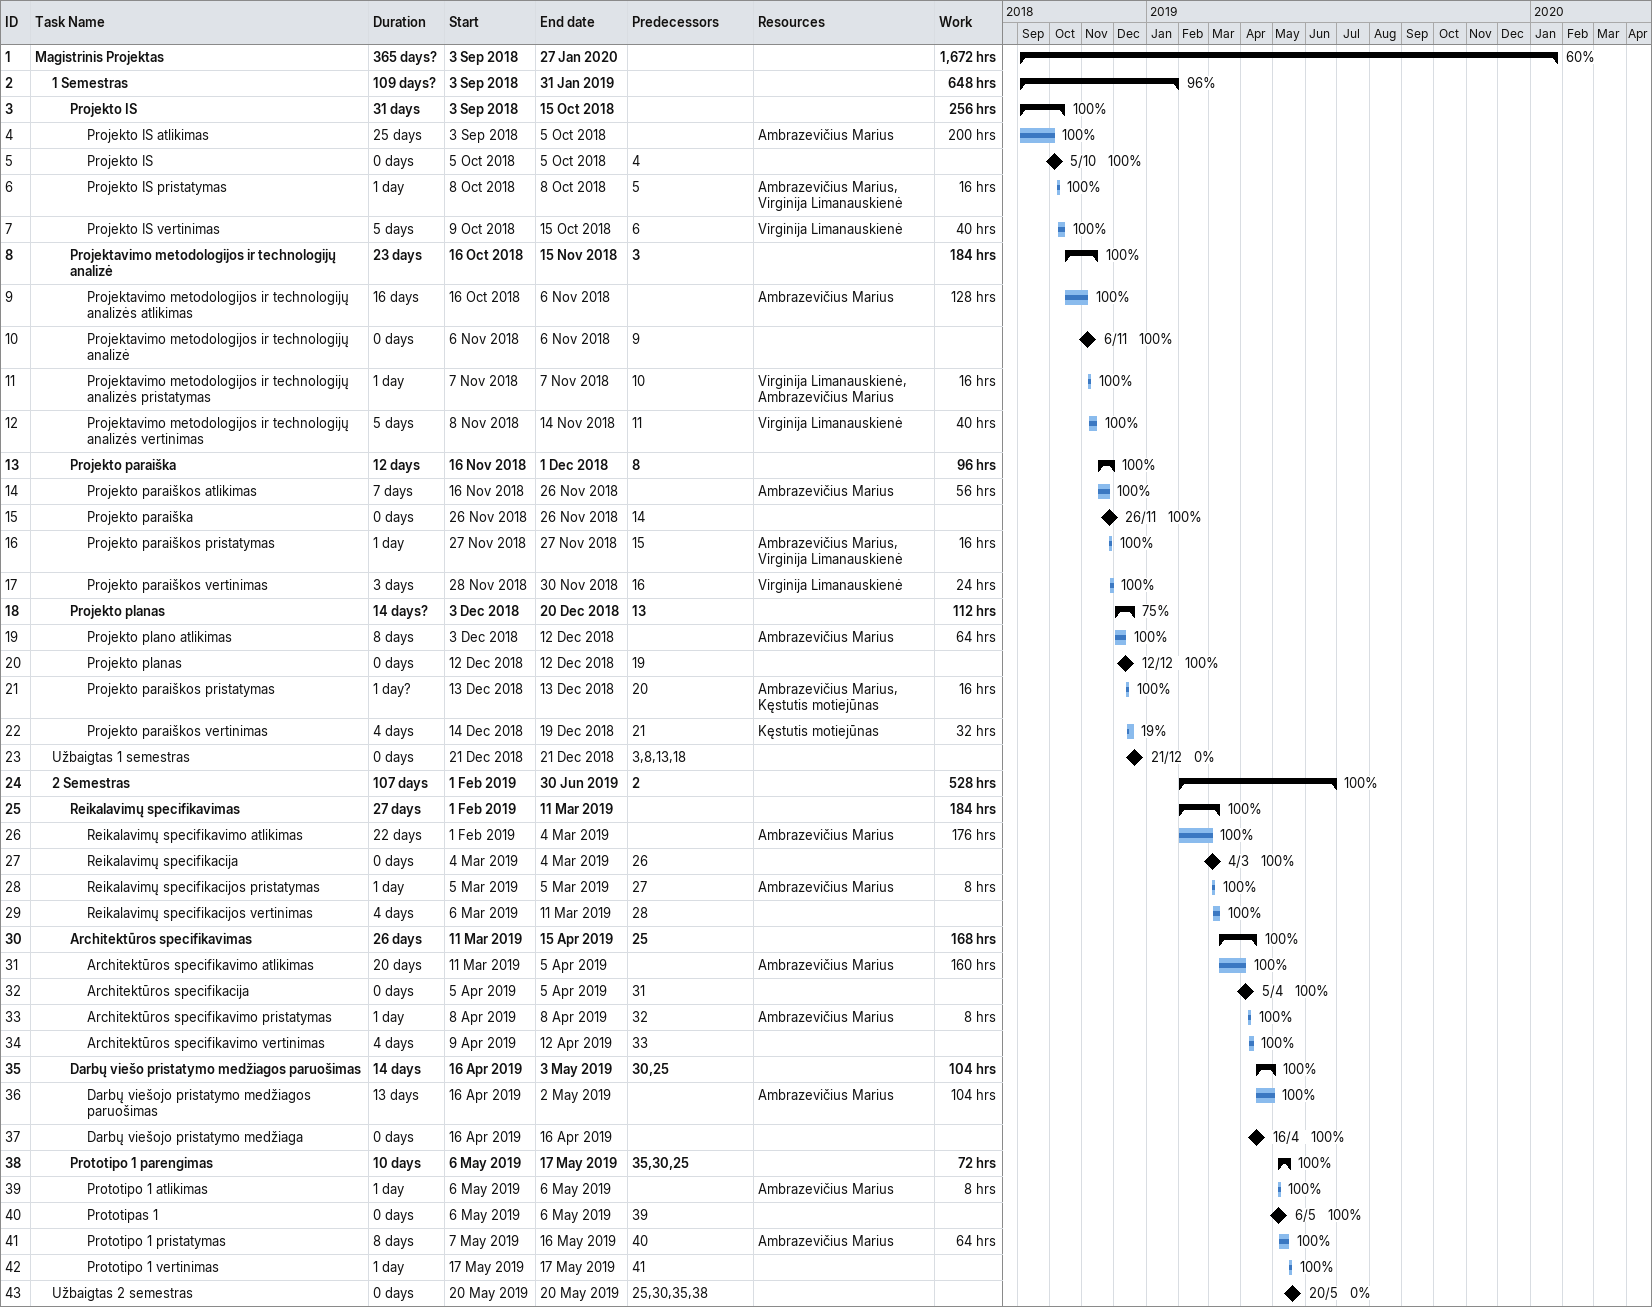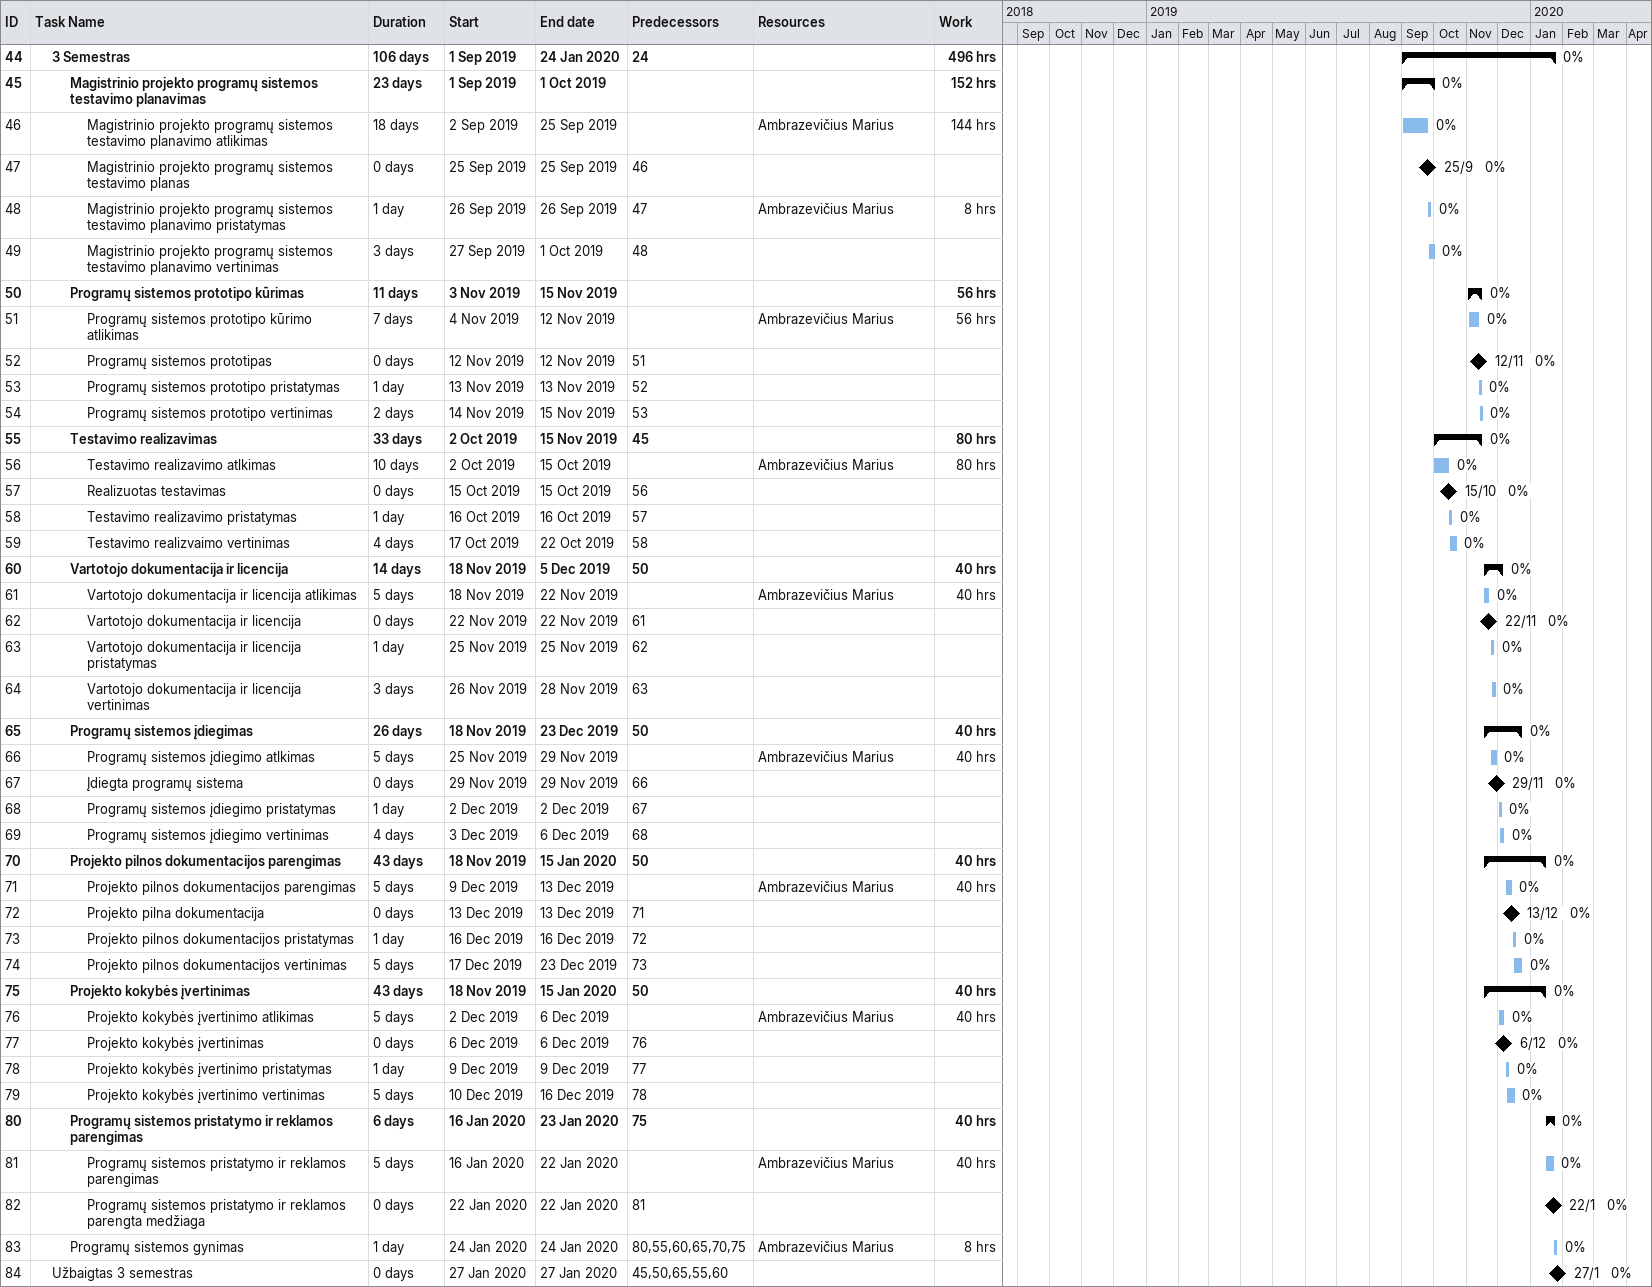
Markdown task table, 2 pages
| ID | Level | Task | Duration | Start | Finish | Predecessors | Resources | % complete | Work (h) |
|---|---|---|---|---|---|---|---|---|---|
| 1 | 1 | **Magistrinis Projektas** | 365d? | 2018-09-03 | 2020-01-27 |  |  | 60 | 1672 |
| 2 | 2 | **1 Semestras** | 109d? | 2018-09-03 | 2019-01-31 |  |  | 96 | 648 |
| 3 | 3 | **Projekto IS** | 31d | 2018-09-03 | 2018-10-15 |  |  | 100 | 256 |
| 4 | 4 | Projekto IS atlikimas | 25d | 2018-09-03 | 2018-10-05 |  | Ambrazevičius Marius | 100 | 200 |
| 5 | 4 | Projekto IS | 0d | 2018-10-05 | 2018-10-05 | 4 |  | 100 |  |
| 6 | 4 | Projekto IS pristatymas | 1d | 2018-10-08 | 2018-10-08 | 5 | Ambrazevičius Marius, Virginija Limanauskienė | 100 | 16 |
| 7 | 4 | Projekto IS vertinimas | 5d | 2018-10-09 | 2018-10-15 | 6 | Virginija Limanauskienė | 100 | 40 |
| 8 | 3 | **Projektavimo metodologijos ir technologijų analizė** | 23d | 2018-10-16 | 2018-11-15 | 3 |  | 100 | 184 |
| 9 | 4 | Projektavimo metodologijos ir technologijų analizės atlikimas | 16d | 2018-10-16 | 2018-11-06 |  | Ambrazevičius Marius | 100 | 128 |
| 10 | 4 | Projektavimo metodologijos ir technologijų analizė | 0d | 2018-11-06 | 2018-11-06 | 9 |  | 100 |  |
| 11 | 4 | Projektavimo metodologijos ir technologijų analizės pristatymas | 1d | 2018-11-07 | 2018-11-07 | 10 | Virginija Limanauskienė, Ambrazevičius Marius | 100 | 16 |
| 12 | 4 | Projektavimo metodologijos ir technologijų analizės vertinimas | 5d | 2018-11-08 | 2018-11-14 | 11 | Virginija Limanauskienė | 100 | 40 |
| 13 | 3 | **Projekto paraiška** | 12d | 2018-11-16 | 2018-12-01 | 8 |  | 100 | 96 |
| 14 | 4 | Projekto paraiškos atlikimas | 7d | 2018-11-16 | 2018-11-26 |  | Ambrazevičius Marius | 100 | 56 |
| 15 | 4 | Projekto paraiška | 0d | 2018-11-26 | 2018-11-26 | 14 |  | 100 |  |
| 16 | 4 | Projekto paraiškos pristatymas | 1d | 2018-11-27 | 2018-11-27 | 15 | Ambrazevičius Marius, Virginija Limanauskienė | 100 | 16 |
| 17 | 4 | Projekto paraiškos vertinimas | 3d | 2018-11-28 | 2018-11-30 | 16 | Virginija Limanauskienė | 100 | 24 |
| 18 | 3 | **Projekto planas** | 14d? | 2018-12-03 | 2018-12-20 | 13 |  | 75 | 112 |
| 19 | 4 | Projekto plano atlikimas | 8d | 2018-12-03 | 2018-12-12 |  | Ambrazevičius Marius | 100 | 64 |
| 20 | 4 | Projekto planas | 0d | 2018-12-12 | 2018-12-12 | 19 |  | 100 |  |
| 21 | 4 | Projekto paraiškos pristatymas | 1d? | 2018-12-13 | 2018-12-13 | 20 | Ambrazevičius Marius, Kęstutis motiejūnas | 100 | 16 |
| 22 | 4 | Projekto paraiškos vertinimas | 4d | 2018-12-14 | 2018-12-19 | 21 | Kęstutis motiejūnas | 19 | 32 |
| 23 | 2 | Užbaigtas 1 semestras | 0d | 2018-12-21 | 2018-12-21 | 3, 8, 13, 18 |  | 0 |  |
| 24 | 2 | **2 Semestras** | 107d | 2019-02-01 | 2019-06-30 | 2 |  | 100 | 528 |
| 25 | 3 | **Reikalavimų specifikavimas** | 27d | 2019-02-01 | 2019-03-11 |  |  | 100 | 184 |
| 26 | 4 | Reikalavimų specifikavimo atlikimas | 22d | 2019-02-01 | 2019-03-04 |  | Ambrazevičius Marius | 100 | 176 |
| 27 | 4 | Reikalavimų specifikacija | 0d | 2019-03-04 | 2019-03-04 | 26 |  | 100 |  |
| 28 | 4 | Reikalavimų specifikacijos pristatymas | 1d | 2019-03-05 | 2019-03-05 | 27 | Ambrazevičius Marius | 100 | 8 |
| 29 | 4 | Reikalavimų specifikacijos vertinimas | 4d | 2019-03-06 | 2019-03-11 | 28 |  | 100 |  |
| 30 | 3 | **Architektūros specifikavimas** | 26d | 2019-03-11 | 2019-04-15 | 25 |  | 100 | 168 |
| 31 | 4 | Architektūros specifikavimo atlikimas | 20d | 2019-03-11 | 2019-04-05 |  | Ambrazevičius Marius | 100 | 160 |
| 32 | 4 | Architektūros specifikacija | 0d | 2019-04-05 | 2019-04-05 | 31 |  | 100 |  |
| 33 | 4 | Architektūros specifikavimo pristatymas | 1d | 2019-04-08 | 2019-04-08 | 32 | Ambrazevičius Marius | 100 | 8 |
| 34 | 4 | Architektūros specifikavimo vertinimas | 4d | 2019-04-09 | 2019-04-12 | 33 |  | 100 |  |
| 35 | 3 | **Darbų viešo pristatymo medžiagos paruošimas** | 14d | 2019-04-16 | 2019-05-03 | 30, 25 |  | 100 | 104 |
| 36 | 4 | Darbų viešojo pristatymo medžiagos paruošimas | 13d | 2019-04-16 | 2019-05-02 |  | Ambrazevičius Marius | 100 | 104 |
| 37 | 4 | Darbų viešojo pristatymo medžiaga | 0d | 2019-04-16 | 2019-04-16 |  |  | 100 |  |
| 38 | 3 | **Prototipo 1 parengimas** | 10d | 2019-05-06 | 2019-05-17 | 35, 30, 25 |  | 100 | 72 |
| 39 | 4 | Prototipo 1 atlikimas | 1d | 2019-05-06 | 2019-05-06 |  | Ambrazevičius Marius | 100 | 8 |
| 40 | 4 | Prototipas 1 | 0d | 2019-05-06 | 2019-05-06 | 39 |  | 100 |  |
| 41 | 4 | Prototipo 1 pristatymas | 8d | 2019-05-07 | 2019-05-16 | 40 | Ambrazevičius Marius | 100 | 64 |
| 42 | 4 | Prototipo 1 vertinimas | 1d | 2019-05-17 | 2019-05-17 | 41 |  | 100 |  |
| 43 | 2 | Užbaigtas 2 semestras | 0d | 2019-05-20 | 2019-05-20 | 25, 30, 35, 38 |  | 0 |  |
| 44 | 2 | **3 Semestras** | 106d | 2019-09-01 | 2020-01-24 | 24 |  | 0 | 496 |
| 45 | 3 | **Magistrinio projekto programų sistemos testavimo planavimas** | 23d | 2019-09-01 | 2019-10-01 |  |  | 0 | 152 |
| 46 | 4 | Magistrinio projekto programų sistemos testavimo planavimo atlikimas | 18d | 2019-09-02 | 2019-09-25 |  | Ambrazevičius Marius | 0 | 144 |
| 47 | 4 | Magistrinio projekto programų sistemos testavimo planas | 0d | 2019-09-25 | 2019-09-25 | 46 |  | 0 |  |
| 48 | 4 | Magistrinio projekto programų sistemos testavimo planavimo pristatymas | 1d | 2019-09-26 | 2019-09-26 | 47 | Ambrazevičius Marius | 0 | 8 |
| 49 | 4 | Magistrinio projekto programų sistemos testavimo planavimo vertinimas | 3d | 2019-09-27 | 2019-10-01 | 48 |  | 0 |  |
| 50 | 3 | **Programų sistemos prototipo kūrimas** | 11d | 2019-11-03 | 2019-11-15 |  |  | 0 | 56 |
| 51 | 4 | Programų sistemos prototipo kūrimo atlikimas | 7d | 2019-11-04 | 2019-11-12 |  | Ambrazevičius Marius | 0 | 56 |
| 52 | 4 | Programų sistemos prototipas | 0d | 2019-11-12 | 2019-11-12 | 51 |  | 0 |  |
| 53 | 4 | Programų sistemos prototipo pristatymas | 1d | 2019-11-13 | 2019-11-13 | 52 |  | 0 |  |
| 54 | 4 | Programų sistemos prototipo vertinimas | 2d | 2019-11-14 | 2019-11-15 | 53 |  | 0 |  |
| 55 | 3 | **Testavimo realizavimas** | 33d | 2019-10-02 | 2019-11-15 | 45 |  | 0 | 80 |
| 56 | 4 | Testavimo realizavimo atlkimas | 10d | 2019-10-02 | 2019-10-15 |  | Ambrazevičius Marius | 0 | 80 |
| 57 | 4 | Realizuotas testavimas | 0d | 2019-10-15 | 2019-10-15 | 56 |  | 0 |  |
| 58 | 4 | Testavimo realizavimo pristatymas | 1d | 2019-10-16 | 2019-10-16 | 57 |  | 0 |  |
| 59 | 4 | Testavimo realizvaimo vertinimas | 4d | 2019-10-17 | 2019-10-22 | 58 |  | 0 |  |
| 60 | 3 | **Vartotojo dokumentacija ir licencija** | 14d | 2019-11-18 | 2019-12-05 | 50 |  | 0 | 40 |
| 61 | 4 | Vartotojo dokumentacija ir licencija atlikimas | 5d | 2019-11-18 | 2019-11-22 |  | Ambrazevičius Marius | 0 | 40 |
| 62 | 4 | Vartotojo dokumentacija ir licencija | 0d | 2019-11-22 | 2019-11-22 | 61 |  | 0 |  |
| 63 | 4 | Vartotojo dokumentacija ir licencija pristatymas | 1d | 2019-11-25 | 2019-11-25 | 62 |  | 0 |  |
| 64 | 4 | Vartotojo dokumentacija ir licencija vertinimas | 3d | 2019-11-26 | 2019-11-28 | 63 |  | 0 |  |
| 65 | 3 | **Programų sistemos įdiegimas** | 26d | 2019-11-18 | 2019-12-23 | 50 |  | 0 | 40 |
| 66 | 4 | Programų sistemos įdiegimo atlkimas | 5d | 2019-11-25 | 2019-11-29 |  | Ambrazevičius Marius | 0 | 40 |
| 67 | 4 | Įdiegta programų sistema | 0d | 2019-11-29 | 2019-11-29 | 66 |  | 0 |  |
| 68 | 4 | Programų sistemos įdiegimo pristatymas | 1d | 2019-12-02 | 2019-12-02 | 67 |  | 0 |  |
| 69 | 4 | Programų sistemos įdiegimo vertinimas | 4d | 2019-12-03 | 2019-12-06 | 68 |  | 0 |  |
| 70 | 3 | **Projekto pilnos dokumentacijos parengimas** | 43d | 2019-11-18 | 2020-01-15 | 50 |  | 0 | 40 |
| 71 | 4 | Projekto pilnos dokumentacijos parengimas | 5d | 2019-12-09 | 2019-12-13 |  | Ambrazevičius Marius | 0 | 40 |
| 72 | 4 | Projekto pilna dokumentacija | 0d | 2019-12-13 | 2019-12-13 | 71 |  | 0 |  |
| 73 | 4 | Projekto pilnos dokumentacijos pristatymas | 1d | 2019-12-16 | 2019-12-16 | 72 |  | 0 |  |
| 74 | 4 | Projekto pilnos dokumentacijos vertinimas | 5d | 2019-12-17 | 2019-12-23 | 73 |  | 0 |  |
| 75 | 3 | **Projekto kokybės įvertinimas** | 43d | 2019-11-18 | 2020-01-15 | 50 |  | 0 | 40 |
| 76 | 4 | Projekto kokybės įvertinimo atlikimas | 5d | 2019-12-02 | 2019-12-06 |  | Ambrazevičius Marius | 0 | 40 |
| 77 | 4 | Projekto kokybės įvertinimas | 0d | 2019-12-06 | 2019-12-06 | 76 |  | 0 |  |
| 78 | 4 | Projekto kokybės įvertinimo pristatymas | 1d | 2019-12-09 | 2019-12-09 | 77 |  | 0 |  |
| 79 | 4 | Projekto kokybės įvertinimo vertinimas | 5d | 2019-12-10 | 2019-12-16 | 78 |  | 0 |  |
| 80 | 3 | **Programų sistemos pristatymo ir reklamos parengimas** | 6d | 2020-01-16 | 2020-01-23 | 75 |  | 0 | 40 |
| 81 | 4 | Programų sistemos pristatymo ir reklamos parengimas | 5d | 2020-01-16 | 2020-01-22 |  | Ambrazevičius Marius | 0 | 40 |
| 82 | 4 | Programų sistemos pristatymo ir reklamos parengta medžiaga | 0d | 2020-01-22 | 2020-01-22 | 81 |  | 0 |  |
| 83 | 3 | Programų sistemos gynimas | 1d | 2020-01-24 | 2020-01-24 | 80, 55, 60, 65, 70, 75 | Ambrazevičius Marius | 0 | 8 |
| 84 | 2 | Užbaigtas 3 semestras | 0d | 2020-01-27 | 2020-01-27 | 45, 50, 65, 55, 60 |  | 0 |  |
